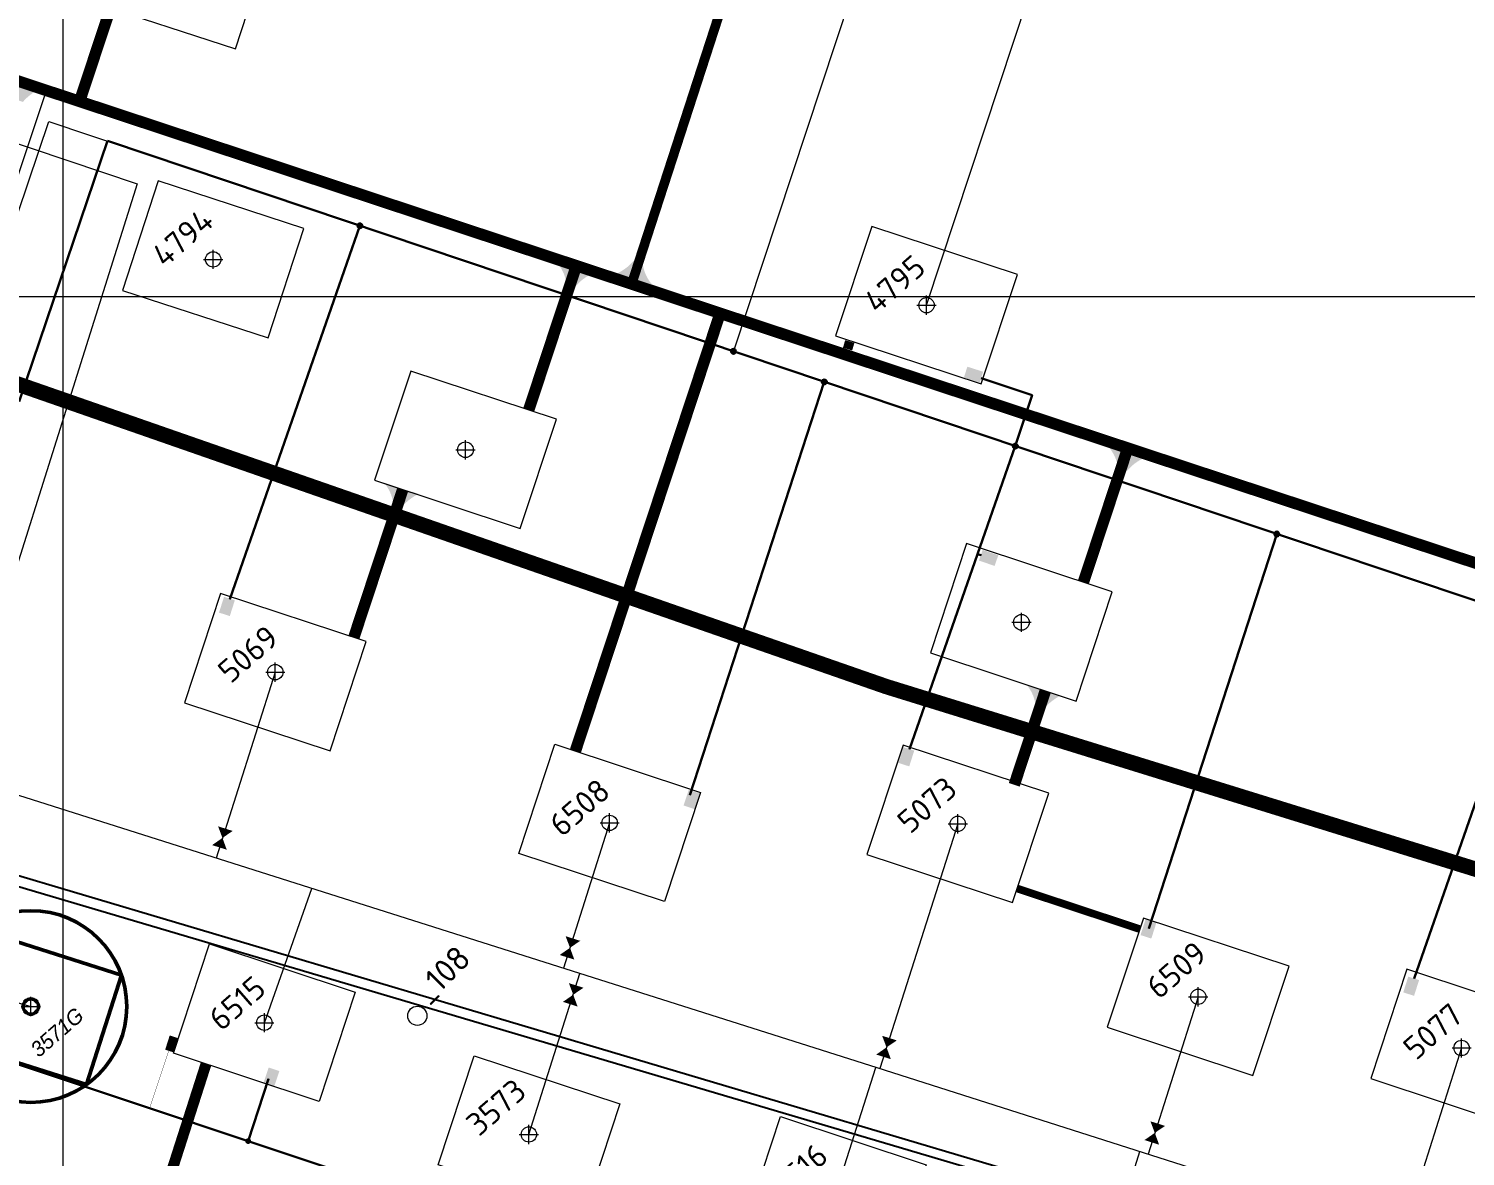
# Model space of a CAD drawing. Header units: millimetres. Extents: x 519 to 9564855, y -810 to 5021775.
# Drawn here: x 9535982 to 9536732, y 4999552 to 5000140 of the extents above; entities that cross this region are included whole.
import ezdxf
from ezdxf.enums import TextEntityAlignment as Align

# ---------------------------------------------------------------- set-up
doc = ezdxf.new("R2010")
doc.units = ezdxf.units.MM
doc.header["$LTSCALE"] = 2
doc.header["$MEASUREMENT"] = 0
doc.header["$PDMODE"] = 2
doc.header["$PDSIZE"] = 5
doc.linetypes.add('92051501$0$DASHED', pattern=[0.75, 0.5, -0.25])
doc.linetypes.add('92051501$0$GROUND1', pattern=[60, 50, -10])
for name, color, linetype in [('Existing roads', 41, 'Continuous'), ('Future Roads', 44, 'Continuous'), ('GRID_PULKOVO', 7, 'Continuous'), ('OilColl&Flowlines', 3, 'Continuous'), ('OLD WELLS(dr.bfr2000)', 24, 'Continuous'), ('Stage 10 wells', 7, 'Continuous'), ('stage 7.frame', 7, 'Continuous'), ('Газ', 4, 'GAS_LINE'), ('Газопровод', 4, 'Continuous'), ('Скважины 2016', 7, 'Continuous'), ('Скважины 2017г', 221, 'Continuous'), ('Скважины на 2016 год.', 40, 'Continuous')]:
    doc.layers.add(name, color=color, linetype=linetype)
for name, color, linetype, lineweight in [('PPLINE_GAS', 4, 'GAS_LINE', 30), ('WELLS(drilled after 2000y)', 6, 'Continuous', 40), ('Скважины на 2022 год', 60, 'Continuous', 13), ('Скважины на 2026', 222, 'Continuous', 50), ('Электро', 1, 'Continuous', 30), ('Электроснаб', 1, 'Continuous', 18), ('Электроснабжене', 1, 'Continuous', 18)]:
    doc.layers.add(name, color=color, linetype=linetype, lineweight=lineweight)
doc.styles.add('92051501$0$STANDARD', font='simplex.shx')
doc.styles.add('Elect', font='isocpeur.ttf')
doc.styles.add('GeoApp', font='', dxfattribs={"height": 1})
doc.styles.add('Line_GUGK', font='')
doc.styles.get("Standard").update_dxf_attribs({"font": 'isocpeur.ttf', "width": 0.5})
doc.styles.get('GeoApp').set_extended_font_data('D431', italic=True)
doc.styles.get('Line_GUGK').set_extended_font_data('Bm431', italic=True)
doc.linetypes.add('g5_121_g', pattern='A,4,-0.4,["Г",GeoApp,S=1,R=0,X=0,Y=-0.5],-1.2,12', length=17.6)
doc.linetypes.add('GAS_LINE', pattern='A,0.5,-0.2,["G",92051501$0$STANDARD,S=0.1,R=0,X=-0.1,Y=-0.05],-0.05', length=0.75)

msp = doc.modelspace()

# ---------------------------------------------------------------- hatches: boundary and pattern name
at = {"layer": 'Existing roads', "lineweight": 0}
h = msp.add_hatch(color=256, dxfattribs=at)
edge = h.paths.add_edge_path()
edge.add_line((9535979.14768, 5000101.4306), (9535974.40165, 5000103.02244))
edge.add_arc((9535953.99878, 5000100.29452), 20.58442, 367.61544673, 401.50735806)
edge.add_line((9535969.41385, 5000113.93615), (9535987.57352, 5000107.92745))
edge.add_arc((9535999.21147, 5000084.12183), 26.4981, 476.05282574, 499.21610865)
h = msp.add_hatch(color=256, dxfattribs=at)
edge = h.paths.add_edge_path()
edge.add_line((9536267.38738, 5000005.20885), (9536262.64135, 5000006.80069))
edge.add_arc((9536242.23848, 5000004.07277), 20.58442, 367.61544673, 401.50735806)
edge.add_line((9536257.65355, 5000017.7144), (9536275.81322, 5000011.7057))
edge.add_arc((9536287.45117, 4999987.90008), 26.4981, 476.05282574, 499.21610865)
h = msp.add_hatch(color=256, dxfattribs=at)
edge = h.paths.add_edge_path()
edge.add_line((9536555.11592, 4999909.0478), (9536550.36989, 4999910.63964))
edge.add_arc((9536529.96702, 4999907.91172), 20.58442, 367.61544673, 401.50735806)
edge.add_line((9536545.38209, 4999921.55335), (9536563.54176, 4999915.54465))
edge.add_arc((9536575.17971, 4999891.73903), 26.4981, 476.05282574, 499.21610865)
h = msp.add_hatch(color=256, dxfattribs=at)
edge = h.paths.add_edge_path()
edge.add_line((9536177.10042, 4999890.4671), (9536172.35439, 4999892.05895))
edge.add_arc((9536151.95153, 4999889.33102), 20.58442, 367.61544673, 401.50735806)
edge.add_line((9536167.3666, 4999902.97265), (9536185.52626, 4999896.96395))
edge.add_arc((9536197.16422, 4999873.15834), 26.4981, 476.05282574, 499.21610865)
h = msp.add_hatch(color=256, dxfattribs=at)
edge = h.paths.add_edge_path()
edge.add_line((9536512.1109, 4999785.30922), (9536507.36487, 4999786.90106))
edge.add_arc((9536486.962, 4999784.17314), 20.58442, 367.61544673, 401.50735806)
edge.add_line((9536502.37707, 4999797.81477), (9536520.53674, 4999791.80607))
edge.add_arc((9536532.17469, 4999768.00045), 26.4981, 476.05282574, 499.21610865)
at = {"layer": 'Future Roads', "linetype": 'ByBlock', "lineweight": 0, "ltscale": 25}
h = msp.add_hatch(color=256, dxfattribs=at)
edge = h.paths.add_edge_path()
edge.add_line((9536297.73472, 5000018.53267), (9536302.48075, 5000016.94082))
edge.add_arc((9536322.88362, 5000019.66874), 20.58442, 187.61544673, 221.50735806)
edge.add_line((9536307.46855, 5000006.02711), (9536289.30888, 5000012.03582))
edge.add_arc((9536277.67093, 5000035.84143), 26.4981, 296.05282574, 319.21610865)
at = {"layer": 'Скважины 2017г', "linetype": 'ByBlock', "lineweight": 0, "ltscale": 40}
h = msp.add_hatch(color=1, dxfattribs=at)
h.dxf.hatch_style = 1
h.set_gradient(color1=(255, 0, 0), color2=(255, 0, 0), tint=1)
h.paths.add_polyline_path([(9536057.68393, 4999605.72999), (9536060.04298, 4999613.15705), (9536055.7291, 4999614.52726), (9536053.37005, 4999607.10021)])
at = {"layer": 'Электро'}
h = msp.add_hatch(color=256, dxfattribs=at)
edge = h.paths.add_edge_path()
edge.add_arc((9536154.92476, 5000036.84811), 1.2343, 0, 360)
h = msp.add_hatch(color=256, dxfattribs=at)
edge = h.paths.add_edge_path()
edge.add_arc((9536349.77406, 4999971.33944), 1.2343, 0, 360)
at = {"layer": 'Электро', "ltscale": 7.5}
for points in [[(9536471.80643, 4999963.31797), (9536470.01067, 4999957.68585), (9536478.22152, 4999955.06788), (9536480.01729, 4999960.7)], [(9536479.78643, 4999867.79657), (9536477.86649, 4999862.20557), (9536486.0174, 4999859.40655), (9536487.93735, 4999864.99756)], [(9536089.70209, 4999841.48421), (9536084.06997, 4999843.27997), (9536081.452, 4999835.06912), (9536087.08412, 4999833.27336)], [(9536444.1033, 4999763.08033), (9536438.47117, 4999764.8761), (9536435.8532, 4999756.66524), (9536441.48532, 4999754.86948)], [(9536707.42259, 4999643.40519), (9536701.79047, 4999645.20096), (9536699.1725, 4999636.9901), (9536704.80462, 4999635.19434)]]:
    msp.add_hatch(color=256, dxfattribs=at).paths.add_polyline_path(points)
at = {"layer": 'Электро'}
h = msp.add_hatch(color=256, dxfattribs=at)
edge = h.paths.add_edge_path()
edge.add_arc((9536397.18184, 4999955.40086), 1.2343, 0, 360)
h = msp.add_hatch(color=256, dxfattribs=at)
edge = h.paths.add_edge_path()
edge.add_arc((9536496.80732, 4999921.9066), 1.2343, 0, 360)
h = msp.add_hatch(color=256, dxfattribs=at)
edge = h.paths.add_edge_path()
edge.add_arc((9536633.20809, 4999876.04842), 1.2343, 0, 360)
at = {"layer": 'Электро', "ltscale": 0.5}
for points in [[(9536323.77146, 4999734.46428), (9536329.3837, 4999732.60729), (9536332.09093, 4999740.78915), (9536326.47869, 4999742.64614)], [(9536570.38182, 4999673.28758), (9536564.7497, 4999675.08334), (9536562.13172, 4999666.87249), (9536567.76384, 4999665.07673)]]:
    msp.add_hatch(color=256, dxfattribs=at).paths.add_polyline_path(points)
at = {"layer": 'Электро'}
msp.add_hatch(color=256, dxfattribs=at).paths.add_polyline_path([(9536104.62726, 4999589.65771), (9536110.23949, 4999587.80073), (9536112.94672, 4999595.98258), (9536107.33449, 4999597.83957)])
at = {"layer": 'Электроснаб', "lineweight": 0}
h = msp.add_hatch(color=1, dxfattribs=at)
edge = h.paths.add_edge_path()
edge.add_arc((9536154.92476, 5000036.84811), 1.2343, 0, 360)
h = msp.add_hatch(color=1, dxfattribs=at)
edge = h.paths.add_edge_path()
edge.add_arc((9536349.77406, 4999971.33944), 1.2343, 0, 360)
at = {"layer": 'Электроснаб', "lineweight": 0, "ltscale": 7.5}
for points in [[(9536471.80643, 4999963.31797), (9536470.01067, 4999957.68585), (9536478.22152, 4999955.06788), (9536480.01729, 4999960.7)], [(9536479.78643, 4999867.79657), (9536477.86649, 4999862.20557), (9536486.0174, 4999859.40655), (9536487.93735, 4999864.99756)], [(9536089.70209, 4999841.48421), (9536084.06997, 4999843.27997), (9536081.452, 4999835.06912), (9536087.08412, 4999833.27336)], [(9536444.1033, 4999763.08033), (9536438.47117, 4999764.8761), (9536435.8532, 4999756.66524), (9536441.48532, 4999754.86948)], [(9536707.42259, 4999643.40519), (9536701.79047, 4999645.20096), (9536699.1725, 4999636.9901), (9536704.80462, 4999635.19434)]]:
    msp.add_hatch(color=1, dxfattribs=at).paths.add_polyline_path(points)
at = {"layer": 'Электроснаб', "lineweight": 0}
h = msp.add_hatch(color=1, dxfattribs=at)
edge = h.paths.add_edge_path()
edge.add_arc((9536397.18184, 4999955.40086), 1.2343, 0, 360)
h = msp.add_hatch(color=1, dxfattribs=at)
edge = h.paths.add_edge_path()
edge.add_arc((9536496.80732, 4999921.9066), 1.2343, 0, 360)
h = msp.add_hatch(color=1, dxfattribs=at)
edge = h.paths.add_edge_path()
edge.add_arc((9536633.20809, 4999876.04842), 1.2343, 0, 360)
at = {"layer": 'Электроснаб', "lineweight": 0, "ltscale": 0.5}
for points in [[(9536323.77146, 4999734.46428), (9536329.3837, 4999732.60729), (9536332.09093, 4999740.78915), (9536326.47869, 4999742.64614)], [(9536570.38182, 4999673.28758), (9536564.7497, 4999675.08334), (9536562.13172, 4999666.87249), (9536567.76384, 4999665.07673)]]:
    msp.add_hatch(color=1, dxfattribs=at).paths.add_polyline_path(points)
at = {"layer": 'Электроснаб', "lineweight": 0}
msp.add_hatch(color=1, dxfattribs=at).paths.add_polyline_path([(9536104.62726, 4999589.65771), (9536110.23949, 4999587.80073), (9536112.94672, 4999595.98258), (9536107.33449, 4999597.83957)])
at = {"layer": 'Электроснабжене', "lineweight": 0}
h = msp.add_hatch(color=1, dxfattribs=at)
edge = h.paths.add_edge_path()
edge.add_arc((9536154.92476, 5000036.84811), 1.2343, 0, 360)
h = msp.add_hatch(color=1, dxfattribs=at)
edge = h.paths.add_edge_path()
edge.add_arc((9536349.77406, 4999971.33944), 1.2343, 0, 360)
at = {"layer": 'Электроснабжене', "lineweight": 0, "ltscale": 7.5}
for points in [[(9536471.80643, 4999963.31797), (9536470.01067, 4999957.68585), (9536478.22152, 4999955.06788), (9536480.01729, 4999960.7)], [(9536479.78643, 4999867.79657), (9536477.86649, 4999862.20557), (9536486.0174, 4999859.40655), (9536487.93735, 4999864.99756)], [(9536089.70209, 4999841.48421), (9536084.06997, 4999843.27997), (9536081.452, 4999835.06912), (9536087.08412, 4999833.27336)], [(9536444.1033, 4999763.08033), (9536438.47117, 4999764.8761), (9536435.8532, 4999756.66524), (9536441.48532, 4999754.86948)], [(9536707.42259, 4999643.40519), (9536701.79047, 4999645.20096), (9536699.1725, 4999636.9901), (9536704.80462, 4999635.19434)]]:
    msp.add_hatch(color=1, dxfattribs=at).paths.add_polyline_path(points)
at = {"layer": 'Электроснабжене', "lineweight": 0}
h = msp.add_hatch(color=1, dxfattribs=at)
edge = h.paths.add_edge_path()
edge.add_arc((9536397.18184, 4999955.40086), 1.2343, 0, 360)
h = msp.add_hatch(color=1, dxfattribs=at)
edge = h.paths.add_edge_path()
edge.add_arc((9536496.80732, 4999921.9066), 1.2343, 0, 360)
h = msp.add_hatch(color=1, dxfattribs=at)
edge = h.paths.add_edge_path()
edge.add_arc((9536633.20809, 4999876.04842), 1.2343, 0, 360)
at = {"layer": 'Электроснабжене', "lineweight": 0, "ltscale": 0.5}
for points in [[(9536323.77146, 4999734.46428), (9536329.3837, 4999732.60729), (9536332.09093, 4999740.78915), (9536326.47869, 4999742.64614)], [(9536570.38182, 4999673.28758), (9536564.7497, 4999675.08334), (9536562.13172, 4999666.87249), (9536567.76384, 4999665.07673)]]:
    msp.add_hatch(color=1, dxfattribs=at).paths.add_polyline_path(points)
at = {"layer": 'Электроснабжене', "lineweight": 0}
msp.add_hatch(color=1, dxfattribs=at).paths.add_polyline_path([(9536104.62726, 4999589.65771), (9536110.23949, 4999587.80073), (9536112.94672, 4999595.98258), (9536107.33449, 4999597.83957)])

# ---------------------------------------------------------------- linework, layer by layer
at = {"layer": 'DEFPOINTS', "color": 1, "lineweight": 0, "ltscale": 80}
msp.add_point((9536450.5, 4999995.4), dxfattribs=at)
at = {"layer": 'Existing roads', "color": 3, "linetype": 'ByBlock', "lineweight": 0, "ltscale": 80}
for p, q in [((9536243.1, 4999562.9), (9536269.72287, 4999646.82347)), ((9536537.6, 4999477.9), (9536561.8391, 4999553.95153))]:
    msp.add_line(p, q, dxfattribs=at)
at = {"layer": 'Existing roads', "lineweight": 0, "const_width": 6}
msp.add_lwpolyline([(9537889.91883, 4999341.77945), (9537924.72003, 4999447.01825, 0.414213562), (9537912.01067, 4999472.28626), (9535372.52563, 5000312.06314)], format="xyb", dxfattribs=at)
for points in [[(9536008.73134, 5000101.67764), (9536024.8255, 5000150.375)], [(9536242.9745, 4999940.7015), (9536267.86944, 5000015.98381)], [(9536267.35649, 4999762.91625), (9536342.84405, 4999991.19062)], [(9536532.33574, 4999850.91285), (9536555.47208, 4999920.87711)], [(9536151.75735, 4999822.06011), (9536177.27216, 4999899.21689)], [(9536496.26483, 4999745.26719), (9536512.46706, 4999794.26272)]]:
    msp.add_lwpolyline(points, dxfattribs=at)
at = {"layer": 'Future Roads', "linetype": 'ByBlock', "lineweight": 0, "const_width": 5}
for points in [[(9536381.25596, 5000266.88402), (9536297.60301, 5000009.29257)], [(9536410.45897, 4999976.47125), (9536409.31787, 4999972.47971)]]:
    msp.add_lwpolyline(points, dxfattribs=at)
at = {"layer": 'GRID_PULKOVO', "lineweight": 0}
for p, q in [((9536000, 5010000), (9536000, 4992000)), ((9533000, 5000000), (9548000, 5000000))]:
    msp.add_line(p, q, dxfattribs=at)
at = {"layer": 'OilColl&Flowlines', "color": 3, "linetype": 'ByBlock', "lineweight": 0, "ltscale": 25}
msp.add_line((9536450.5, 4999995.4), (9536551.30924, 5000301.17947), dxfattribs=at)
at = {"layer": 'OilColl&Flowlines', "lineweight": 0}
for p, q in [((9535942.9, 5000091), (9536038.74981, 5000058.69715)), ((9536038.74981, 5000058.69715), (9535941.55543, 4999750.92738)), ((9536424.73007, 4999597.65084), (9535538.27685, 4999878.85865)), ((9536110.8, 4999804), (9536079.89742, 4999707.04142)), ((9536466.8, 4999724.9), (9536426.10369, 4999597.21304)), ((9536729.6, 4999608), (9536698.4922, 4999510.39754)), ((9537174.5386, 4999358.67231), (9536424.73007, 4999597.65084))]:
    msp.add_line(p, q, dxfattribs=at)
for points in [[(9536081.68251, 4999712.60164, 8, 0, 0), (9536083.24728, 4999717.55182, 0, 8, 0), (9536084.77647, 4999722.38941, 8, 8, 0)], [(9536262.9676, 4999655.29916, 8, 0, 0), (9536264.53238, 4999660.24933, 0, 8, 0), (9536266.06157, 4999665.08693, 8, 8, 0)], [(9536264.65483, 4999630.82992, 8, 0, 0), (9536266.21961, 4999635.7801, 0, 8, 0), (9536267.7488, 4999640.61769, 8, 8, 0)], [(9536428.07819, 4999603.36755, 8, 0, 0), (9536429.64297, 4999608.31773, 0, 8, 0), (9536431.17216, 4999613.15532, 8, 8, 0)], [(9536568.01192, 4999558.76796, 8, 0, 0), (9536569.5767, 4999563.71813, 0, 8, 0), (9536571.10589, 4999568.55573, 8, 8, 0)]]:
    msp.add_lwpolyline(points, format="xyseb", dxfattribs=at)
at = {"layer": 'OLD WELLS(dr.bfr2000)', "lineweight": 0}
msp.add_circle((9536184.9, 4999624.8), 5, dxfattribs=at)
at = {"layer": 'PPLINE_GAS', "linetype": 'g5_121_g', "lineweight": -2}
msp.add_line((9537831.81227, 4999146.8258), (9535279.41281, 4999904.81595), dxfattribs=at)
msp.add_lwpolyline([(9535281.39298, 4999898.00414), (9537698.38059, 4999182.63516), (9537913.66251, 4999114.70847)], dxfattribs=at)
at = {"layer": 'Stage 10 wells', "color": 0, "linetype": 'ByBlock', "lineweight": 0}
msp.add_lwpolyline([(9536403.08202, 4999979.47759), (9536479.06255, 4999954.33701), (9536497.91798, 5000011.32241), (9536421.93745, 5000036.46299)], close=True, dxfattribs=at)
msp.add_circle((9536450.5, 4999995.4), 4, dxfattribs=at)
msp.add_point((9536450.5, 4999995.4), dxfattribs=at)
at = {"layer": 'stage 7.frame', "color": 0, "linetype": 'ByBlock', "lineweight": 0}
for points in [[(9535896.38202, 5000075.0776), (9535972.36254, 5000049.93702), (9535991.21798, 5000106.92241), (9535915.23745, 5000132.06299)], [(9536063.38202, 4999788.0776), (9536139.36254, 4999762.93702), (9536158.21798, 4999819.92241), (9536082.23745, 4999845.06299)], [(9536419.38202, 4999708.9776), (9536495.36254, 4999683.83702), (9536514.21798, 4999740.82241), (9536438.23745, 4999765.96299)], [(9536682.18202, 4999592.0776), (9536758.16254, 4999566.93702), (9536777.01798, 4999623.92241), (9536701.03745, 4999649.06299)]]:
    msp.add_lwpolyline(points, close=True, dxfattribs=at)
at = {"layer": 'stage 7.frame', "color": 19, "lineweight": 0}
for points in [[(9536162.58202, 4999904.0776), (9536238.56254, 4999878.93702), (9536257.41798, 4999935.92241), (9536181.43745, 4999961.06299)], [(9536452.58202, 4999814.0776), (9536528.56254, 4999788.93702), (9536547.41798, 4999845.92241), (9536471.43745, 4999871.06299)]]:
    msp.add_lwpolyline(points, close=True, dxfattribs=at)
for centre in [(9536210, 4999920), (9536500, 4999830)]:
    msp.add_circle(centre, 4.0951, dxfattribs=at)
at = {"layer": 'stage 7.frame', "color": 0, "linetype": 'ByBlock', "lineweight": 0}
for centre in [(9536110.8, 4999804), (9536466.8, 4999724.9), (9536729.6, 4999608)]:
    msp.add_circle(centre, 4, dxfattribs=at)
at = {"layer": 'stage 7.frame', "color": 0, "linetype": 'ByBlock', "lineweight": 0, "ltscale": 80}
for p in [(9536110.8, 4999804), (9536466.8, 4999724.9), (9536729.6, 4999608)]:
    msp.add_point(p, dxfattribs=at)
at = {"layer": 'WELLS(drilled after 2000y)', "color": 0, "linetype": 'ByBlock', "lineweight": 0, "ltscale": 5}
msp.add_lwpolyline([(9536195.68202, 4999546.9776), (9536214.53745, 4999603.96299), (9536290.51798, 4999578.82241), (9536271.66254, 4999521.83702), (9536195.68202, 4999546.9776)], dxfattribs=at)
at = {"layer": 'WELLS(drilled after 2000y)', "color": 0, "linetype": 'ByBlock', "lineweight": 0}
msp.add_circle((9536243.1, 4999562.9), 4, dxfattribs=at)
at = {"layer": 'WELLS(drilled after 2000y)', "color": 0, "linetype": 'ByBlock', "lineweight": 0, "ltscale": 80}
msp.add_point((9536243.1, 4999562.9), dxfattribs=at)
at = {"layer": 'Газ', "color": 0, "linetype": 'ByBlock', "lineweight": 0, "ltscale": 50}
for p in [(9536210, 4999920), (9536500, 4999830)]:
    msp.add_point(p, dxfattribs=at)
at = {"layer": 'Газопровод', "color": 132, "linetype": '92051501$0$GROUND1', "lineweight": 100, "const_width": 8}
msp.add_lwpolyline([(9535019.30777, 5000268.41216), (9535549.94724, 5000124.68543), (9535575.38997, 5000080.34023), (9535762.92605, 5000028.6546), (9535921.7141, 4999973.3482), (9536016.14979, 4999940.45594), (9536299.45685, 4999841.77916), (9536429.47294, 4999796.49413), (9536488.98253, 4999778.05777), (9536680.02453, 4999718.87202), (9536871.06653, 4999659.68626), (9536931.65347, 4999640.91613), (9536966.19583, 4999628.81712), (9537249.32986, 4999529.64497), (9537264.85214, 4999524.20804), (9537345.24438, 4999501.27231), (9537537.57031, 4999446.40215), (9537729.89624, 4999391.53198), (9537825.94199, 4999363.86113), (9537921.46299, 4999334.26825), (9538112.50499, 4999275.0825), (9538208.05719, 4999245.47995), (9538499.86844, 4999175.86436)], dxfattribs=at)
at = {"layer": 'Скважины 2016', "color": 42, "linetype": '92051501$0$DASHED', "lineweight": 0, "ltscale": 5, "const_width": 4}
msp.add_lwpolyline([(9536561.73069, 4999670.0003), (9536497.78516, 4999691.15872)], dxfattribs=at)
at = {"layer": 'Скважины 2017г', "color": 3, "linetype": 'ByBlock', "lineweight": 0, "ltscale": 40}
msp.add_line((9536592.2, 4999634.7), (9536566.03742, 4999552.61345), dxfattribs=at)
at = {"layer": 'Скважины 2017г', "color": 0, "linetype": 'ByBlock', "lineweight": 0}
for points in [[(9536237.78202, 4999709.47759), (9536256.63745, 4999766.46299), (9536332.61798, 4999741.32241), (9536313.76255, 4999684.33701), (9536237.78202, 4999709.47759)], [(9536057.68202, 4999605.27759), (9536076.53745, 4999662.26299), (9536152.51798, 4999637.12241), (9536133.66255, 4999580.13701), (9536057.68202, 4999605.27759)], [(9536355.48202, 4999515.27759), (9536374.33745, 4999572.26299), (9536450.31798, 4999547.12241), (9536431.46255, 4999490.13701), (9536355.48202, 4999515.27759)]]:
    msp.add_lwpolyline(points, dxfattribs=at)
at = {"layer": 'Скважины 2017г', "color": 3, "linetype": 'ByBlock', "lineweight": 0, "ltscale": 40}
for points in [[(9536285.2, 4999725.4), (9536261.13732, 4999649.54705)], [(9536105.1, 4999621.2), (9536129.87802, 4999691.19173)], [(9536402.9, 4999531.2), (9536424.04864, 4999597.86701)]]:
    msp.add_lwpolyline(points, dxfattribs=at)
at = {"layer": 'Скважины 2017г', "color": 1, "linetype": 'ByBlock', "lineweight": 0, "ltscale": 2, "const_width": 0.2, "elevation": 0}
msp.add_lwpolyline([(9536057.08354, 4999612.13791), (9536045.24393, 4999576.55684)], dxfattribs=at)
at = {"layer": 'Скважины 2017г', "color": 41, "linetype": 'ByBlock', "lineweight": 0, "ltscale": 50, "const_width": 5.7}
msp.add_lwpolyline([(9536074.67779, 4999599.654), (9536045.21935, 4999507.83793)], dxfattribs=at)
at = {"layer": 'Скважины 2017г', "color": 0, "linetype": 'ByBlock', "lineweight": 0}
for centre in [(9536285.2, 4999725.4), (9536105.1, 4999621.2)]:
    msp.add_circle(centre, 4, dxfattribs=at)
for p in [(9536285.2, 4999725.4), (9536105.1, 4999621.2)]:
    msp.add_point(p, dxfattribs=at)
at = {"layer": 'Скважины на 2016 год.', "color": 0, "linetype": 'ByBlock', "lineweight": 0}
msp.add_lwpolyline([(9536544.78202, 4999618.77759), (9536620.76255, 4999593.63701), (9536639.61798, 4999650.62241), (9536563.63745, 4999675.76299)], close=True, dxfattribs=at)
msp.add_circle((9536592.2, 4999634.7), 4, dxfattribs=at)
msp.add_point((9536592.2, 4999634.7), dxfattribs=at)
at = {"layer": 'Скважины на 2022 год', "color": 0, "linetype": 'ByBlock', "lineweight": 0}
msp.add_lwpolyline([(9536013.98723, 5000153.82898), (9536090.07175, 5000129.10762), (9536108.61277, 5000186.17102), (9536032.52825, 5000210.89238)], close=True, dxfattribs=at)
at = {"layer": 'Скважины на 2022 год', "color": 0, "lineweight": 0}
msp.add_lwpolyline([(9536031.08723, 5000003.12898), (9536107.17175, 4999978.40762), (9536125.71277, 5000035.47102), (9536049.62825, 5000060.19238)], close=True, dxfattribs=at)
msp.add_circle((9536078.4, 5000019.3), 4, dxfattribs=at)
at = {"layer": 'Скважины на 2022 год', "color": 0, "lineweight": 0, "ltscale": 50}
msp.add_point((9536078.4, 5000019.3), dxfattribs=at)
at = {"layer": 'Скважины на 2026', "lineweight": 0}
msp.add_line((9535973.7, 4999632.4), (9535983.3, 4999629.61), dxfattribs=at)
at = {"layer": 'Скважины на 2026', "linetype": 'ByBlock', "ltscale": 50}
msp.add_lwpolyline([(9535936.07913, 4999613.17257), (9536012.30178, 4999588.88044), (9536030.52087, 4999646.04743), (9535954.29822, 4999670.33956)], close=True, dxfattribs=at)
msp.add_circle((9535983.3, 4999629.61), 50, dxfattribs=at)
at = {"layer": 'Скважины на 2026', "linetype": 'ByBlock'}
msp.add_circle((9535983.3, 4999629.61), 4, dxfattribs=at)
at = {"layer": 'Скважины на 2026', "linetype": 'ByBlock', "lineweight": 0}
msp.add_point((9535983.3, 4999629.61), dxfattribs=at)
at = {"layer": 'Электро', "ltscale": 0.5}
for p, q in [((9535977.23732, 4999945.11695, -4.252), (9536023.31257, 5000081.09636)), ((9536023.31257, 5000081.09636), (9537374.01647, 4999626.98735)), ((9536087.11686, 4999842.14449), (9536154.92476, 5000036.84811)), ((9536397.18184, 4999955.40086), (9536327.12098, 4999739.77572)), ((9536441.57069, 4999763.89171), (9536496.80732, 4999921.9066)), ((9536566.37764, 4999670.36543), (9536633.20809, 4999876.04842)), ((9536704.88999, 4999644.21657), (9536769.61694, 4999830.18753)), ((9535814.33619, 4999653.3915, 0), (9537304.30353, 4999157.60417, 0)), ((9536107.18071, 4999591.88071, 0), (9536096.64441, 4999559.45331, 0))]:
    msp.add_line(p, q, dxfattribs=at)
at = {"layer": 'Электро', "ltscale": 0.09}
for p, q in [((9536479.03213, 4999957.30892), (9536505.60388, 4999948.51032)), ((9536505.60388, 4999948.51032), (9536496.76144, 4999921.92202))]:
    msp.add_line(p, q, dxfattribs=at)
at = {"layer": 'Электро', "ltscale": 50}
msp.add_line((9536477.12104, 4999865.59023), (9536478.92324, 4999865.01522), dxfattribs=at)
at = {"layer": 'Электро', "ltscale": 0.5, "const_width": 1.5, "elevation": 0}
msp.add_lwpolyline([(9536095.93112, 4999559.68507, 1), (9536097.35771, 4999559.22154, 1)], format="xyb", close=True, dxfattribs=at)
at = {"layer": 'Электро'}
for centre in [(9536154.92476, 5000036.84811), (9536349.77406, 4999971.33944), (9536397.18184, 4999955.40086), (9536496.80732, 4999921.9066), (9536633.20809, 4999876.04842)]:
    msp.add_circle(centre, 1.2343, dxfattribs=at)
at = {"layer": 'Электроснаб', "color": 1, "lineweight": 0, "ltscale": 0.5}
for p, q in [((9535977.23732, 4999945.11695, -4.252), (9536023.31257, 5000081.09636)), ((9536023.31257, 5000081.09636), (9537374.01647, 4999626.98735)), ((9536087.11686, 4999842.14449), (9536154.92476, 5000036.84811)), ((9536397.18184, 4999955.40086), (9536327.12098, 4999739.77572)), ((9536441.57069, 4999763.89171), (9536496.80732, 4999921.9066)), ((9536566.37764, 4999670.36543), (9536633.20809, 4999876.04842)), ((9536704.88999, 4999644.21657), (9536769.61694, 4999830.18753)), ((9535814.33619, 4999653.3915, 0), (9537304.30353, 4999157.60417, 0)), ((9536107.18071, 4999591.88071, 0), (9536096.64441, 4999559.45331, 0))]:
    msp.add_line(p, q, dxfattribs=at)
at = {"layer": 'Электроснаб', "color": 1, "lineweight": 0, "ltscale": 0.09}
for p, q in [((9536479.03213, 4999957.30892), (9536505.60388, 4999948.51032)), ((9536505.60388, 4999948.51032), (9536496.76144, 4999921.92202))]:
    msp.add_line(p, q, dxfattribs=at)
at = {"layer": 'Электроснаб', "color": 1, "linetype": 'ByBlock', "lineweight": 0, "ltscale": 50}
msp.add_line((9536477.12104, 4999865.59023), (9536478.92324, 4999865.01522), dxfattribs=at)
at = {"layer": 'Электроснаб', "color": 1, "lineweight": 0, "ltscale": 0.5, "const_width": 1.5, "elevation": 0}
msp.add_lwpolyline([(9536095.93112, 4999559.68507, 1), (9536097.35771, 4999559.22154, 1)], format="xyb", close=True, dxfattribs=at)
at = {"layer": 'Электроснаб', "color": 1, "lineweight": 0}
for centre in [(9536154.92476, 5000036.84811), (9536349.77406, 4999971.33944), (9536397.18184, 4999955.40086), (9536496.80732, 4999921.9066), (9536633.20809, 4999876.04842)]:
    msp.add_circle(centre, 1.2343, dxfattribs=at)
at = {"layer": 'Электроснабжене', "color": 1, "lineweight": 0, "ltscale": 0.09}
for p, q in [((9536441.02114, 5000247.1088), (9536349.77406, 4999971.33944)), ((9536479.03213, 4999957.30892), (9536505.60388, 4999948.51032)), ((9536505.60388, 4999948.51032), (9536496.76144, 4999921.92202))]:
    msp.add_line(p, q, dxfattribs=at)
at = {"layer": 'Электроснабжене', "color": 1, "lineweight": 0, "ltscale": 0.5}
for p, q in [((9535946.62246, 4999955.15863, -4.252), (9535992.69771, 5000091.13803)), ((9535992.69771, 5000091.13803), (9537374.01647, 4999626.98735)), ((9536087.11686, 4999842.14449), (9536154.92476, 5000036.84811)), ((9536397.18184, 4999955.40086), (9536327.12098, 4999739.77572)), ((9536441.57069, 4999763.89171), (9536496.80732, 4999921.9066)), ((9536566.37764, 4999670.36543), (9536633.20809, 4999876.04842)), ((9536704.88999, 4999644.21657), (9536769.61694, 4999830.18753)), ((9535814.33619, 4999653.3915, 0), (9537304.30353, 4999157.60417, 0)), ((9536107.18071, 4999591.88071, 0), (9536096.64441, 4999559.45331, 0))]:
    msp.add_line(p, q, dxfattribs=at)
at = {"layer": 'Электроснабжене', "color": 1, "linetype": 'ByBlock', "lineweight": 0, "ltscale": 50}
msp.add_line((9536477.12104, 4999865.59023), (9536478.92324, 4999865.01522), dxfattribs=at)
at = {"layer": 'Электроснабжене', "color": 1, "lineweight": 0, "ltscale": 0.5, "const_width": 1.5, "elevation": 0}
msp.add_lwpolyline([(9536095.93112, 4999559.68507, 1), (9536097.35771, 4999559.22154, 1)], format="xyb", close=True, dxfattribs=at)
at = {"layer": 'Электроснабжене', "color": 1, "lineweight": 0}
for centre in [(9536154.92476, 5000036.84811), (9536349.77406, 4999971.33944), (9536397.18184, 4999955.40086), (9536496.80732, 4999921.9066), (9536633.20809, 4999876.04842)]:
    msp.add_circle(centre, 1.2343, dxfattribs=at)

# ---------------------------------------------------------------- texts
at = {"layer": 'OLD WELLS(dr.bfr2000)', "lineweight": 0, "style": 'Elect'}
msp.add_text(' _108', height=12.5, rotation=44.99999992, dxfattribs=at).set_placement((9536184.9, 4999624.8))
at = {"layer": 'Stage 10 wells', "color": 0, "linetype": 'ByBlock', "lineweight": 0, "style": 'Elect'}
msp.add_text('4795', height=12, rotation=41, dxfattribs=at).set_placement((9536424.6173, 4999990.48901))
at = {"layer": 'stage 7.frame', "color": 0, "linetype": 'ByBlock', "lineweight": 0, "style": 'Elect'}
for s, p in [('5069', (9536087.55286, 4999797.623)), ('5073', (9536441.94509, 4999719.18529)), ('5077', (9536705.83847, 4999601.09692))]:
    msp.add_text(s, height=12, rotation=41, dxfattribs=at).set_placement(p)
at = {"layer": 'WELLS(drilled after 2000y)', "color": 0, "linetype": 'ByBlock', "lineweight": 0, "style": 'Elect'}
msp.add_text('3573', height=12, rotation=41, dxfattribs=at).set_placement((9536217.07972, 4999561.45969))
at = {"layer": 'Скважины 2017г', "color": 0, "linetype": 'ByBlock', "lineweight": 0, "style": 'Elect'}
for s, p in [('6508', (9536260.3342, 4999717.53838)), ('6515', (9536082.64194, 4999616.2772)), ('6516', (9536375.91366, 4999528.99347))]:
    msp.add_text(s, height=12, rotation=41, dxfattribs=at).set_placement(p)
at = {"layer": 'Скважины на 2016 год.', "color": 0, "linetype": 'ByBlock', "lineweight": 0, "style": 'Elect'}
msp.add_text('6509', height=12, rotation=41, dxfattribs=at).set_placement((9536571.7652, 4999632.84544))
at = {"layer": 'Скважины на 2022 год', "color": 0, "lineweight": 0}
msp.add_text('4794', height=12, rotation=41, dxfattribs=at).set_placement((9536055.45742, 5000011.84839), align=Align.BOTTOM_LEFT)
at = {"layer": 'Скважины на 2026', "color": 8, "linetype": 'ByBlock', "style": 'Line_GUGK'}
msp.add_text('3571G', height=8, rotation=41, dxfattribs=at).set_placement((9535987.45466, 4999602.66423))

doc.saveas('drawing.dxf')
